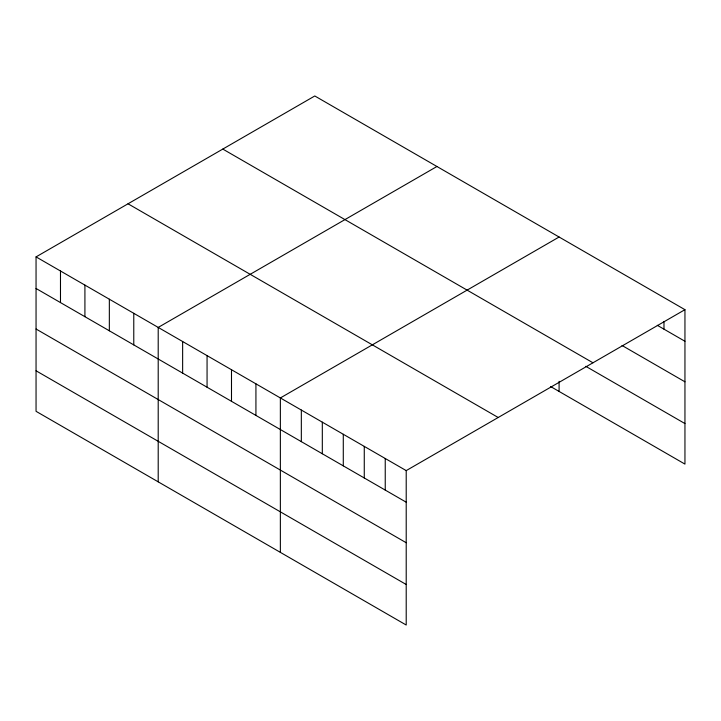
<?xml version="1.0" encoding="UTF-8"?>
<svg xmlns="http://www.w3.org/2000/svg" width="721" height="721" viewBox="0 0 721 721"><rect width="100%" height="100%" fill="white"/><g stroke="black" fill="none" stroke-linecap="round" stroke-linejoin="round"><path stroke-width="1.08" d="M36.05 256.892L406.211 470.606L406.211 625.026L36.05 411.321L36.05 256.892L314.789 95.974L684.95 309.679L684.95 464.108L550.637 386.555M436.935 166.497L158.205 327.424L158.205 481.844M559.09 237.02L280.361 397.947L280.361 552.367M406.211 470.606L684.95 309.679M657.3 325.306L684.95 341.267M622.025 345.476L684.95 381.806M222.798 149.076L592.968 362.789M585.794 366.322L684.95 423.569M128.032 203.791L498.202 417.504M36.05 288.481L406.211 502.195M36.05 329.019L406.211 542.733M36.05 370.783L406.211 584.497M663.978 321.539L663.978 329.164M559.09 381.31L559.09 391.44M385.239 458.502L385.239 490.082M364.267 446.389L364.267 477.978M343.286 434.276L343.286 465.865M322.314 422.164L322.314 453.752M301.333 410.06L301.333 441.649M255.928 383.842L255.928 415.431M231.495 369.738L231.495 401.327M207.062 355.633L207.062 387.222M182.638 341.529L182.638 373.118M133.773 313.32L133.773 344.899M109.34 299.215L109.34 330.795M84.916 285.11L84.916 316.69M60.483 270.997L60.483 302.586"/></g></svg>
